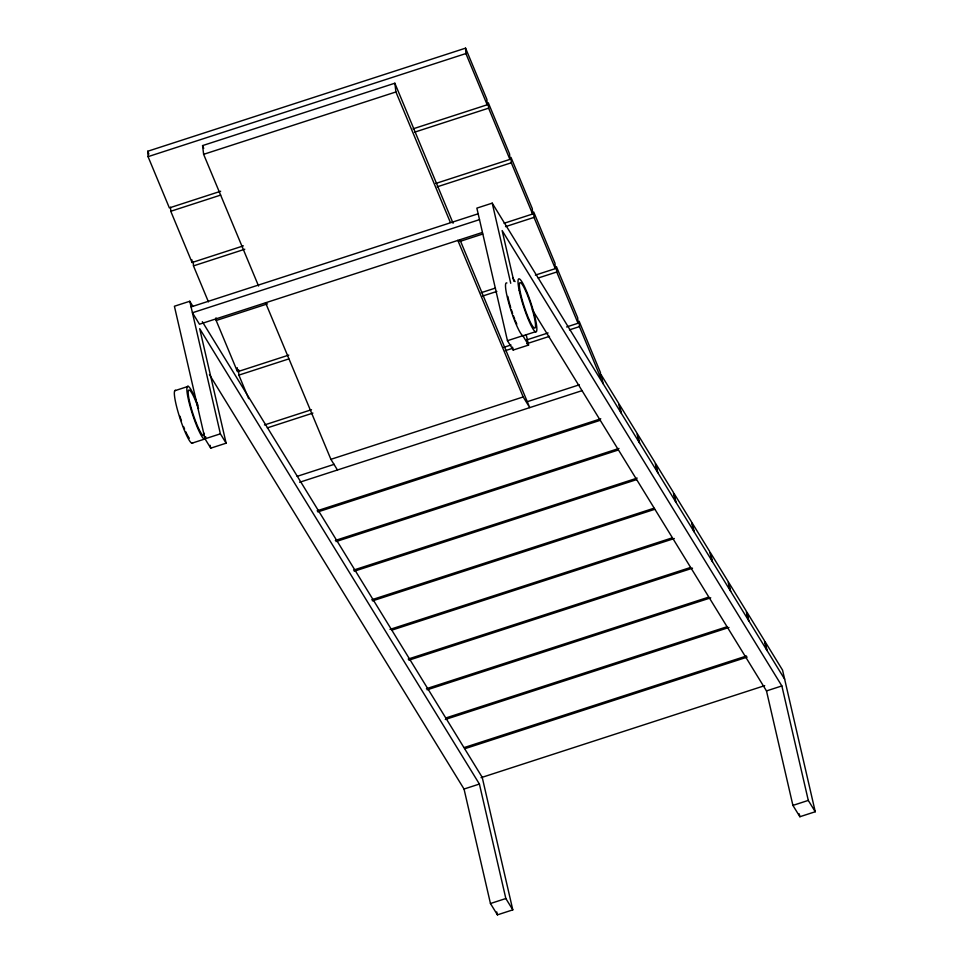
<?xml version="1.0" encoding="UTF-8"?>
<svg xmlns="http://www.w3.org/2000/svg" width="963" height="963" viewBox="0 0 963 963"><rect width="100%" height="100%" fill="white"/><g stroke="black" fill="none" stroke-linecap="round" stroke-linejoin="round"><path stroke-width="1.44" d="M220.671 191.252L169.368 207.9L148.061 156.656L147.748 151.251L465.574 48.15L486.881 99.394L487.194 104.786L413.079 128.837M148.061 156.656L465.899 53.555L465.574 48.15M258.578 286.035L203.626 154.333L202.567 145.594L394.854 83.215L453.067 223.235M203.626 154.333L395.913 91.954L394.854 83.215M243.374 245.866L192.07 262.514L170.764 211.27L220.647 195.092M414.487 132.208L488.602 108.169L488.289 102.764L509.596 154.008L509.909 159.401L435.794 183.452M208.441 301.888L193.479 265.884L244.783 249.236M437.19 186.822L511.305 162.783L510.992 157.378L532.298 208.622L532.611 214.015L504.106 223.272M192.913 306.366L189.771 301.263L174.399 306.246L204.999 438.815L210.741 448.168L226.124 443.185L199.69 328.696L479.405 784.051L505.84 898.527L512.798 909.866L497.426 914.85L490.456 903.523L464.034 789.034L209.453 374.619M784.652 679.18L492.225 203.145L476.854 208.128L507.453 340.697L513.195 350.051L528.579 345.067L526.231 334.919M191.083 306.908L478.154 213.786M479.502 219.636L192.431 312.758L199.473 324.23L482.27 232.492M288.792 355.094L237.488 371.742L216.181 320.498L267.497 303.851M459.905 241.436L482.704 234.045M505.515 226.642L534.02 217.397L533.707 211.992L555.001 263.236L555.314 268.641L535.368 275.105M174.736 390.749L188.242 386.356M481.211 292.68L495.464 288.057M248.683 398.658L238.884 375.113L288.768 358.934M482.607 296.05L496.86 291.428M538.197 278.018L556.722 272.011L556.409 266.607L577.716 317.85L578.029 323.255L566.629 326.951M204.999 438.815L220.383 433.832L226.124 443.185M507.453 340.697L522.837 335.714L528.579 345.067M191.781 443.245L205.288 438.851M522.945 335.822L536.451 331.416M264.464 424.972L311.506 409.708M503.914 347.294L511.04 344.983M526.713 339.891L548.091 332.957M267.293 427.885L312.903 413.091M505.322 350.664L512.448 348.353M526.701 343.731L549.5 336.34M569.458 329.864L579.425 326.626L579.112 321.221L600.418 372.464L600.731 377.869L579.425 326.626M265.523 302.671L330.899 459.327L523.186 396.949L529.734 407.614L459.989 239.871M297.158 476.348L334.209 464.322M526.617 401.908L579.353 384.803M299.613 482.27L581.821 390.725M317.14 510.799L600.768 418.797M317.826 511.919L600.033 420.374M335.353 540.448L618.98 448.445M336.039 541.567L618.246 450.022M353.565 570.096L637.193 478.093M354.252 571.215L636.459 479.67M371.778 599.756L653.985 508.211M372.464 600.876L654.671 509.331M389.991 629.405L672.198 537.86M392.11 630.055L674.317 538.51M408.216 659.053L690.411 567.508M408.902 660.173L692.529 568.17M426.428 688.701L708.624 597.156M427.115 689.821L710.742 597.818M446.062 717.892L726.836 626.805M445.327 719.469L728.955 627.467M464.274 747.541L746.481 655.996M464.96 748.66L747.168 657.115M481.067 777.659L764.694 685.644M464.034 789.034L479.405 784.051M766.488 690.928L781.86 685.933L808.294 800.409L815.252 811.749L799.88 816.732L792.91 805.405L766.488 690.928L532.346 309.761M490.456 903.523L505.84 898.527M792.91 805.405L808.294 800.409M781.86 685.933L502.144 230.578L513.857 281.304M512.701 277.777L515.061 281.617M330.899 459.327L337.447 469.992M202.326 321.69L482.198 777.285L512.798 909.866M395.913 91.954L450.299 222.272M457.81 240.293L523.186 396.949M465.899 53.555L487.194 104.786M488.602 108.169L509.909 159.401M511.305 162.783L532.611 214.015M534.02 217.397L555.314 268.641M556.722 272.011L578.029 323.255M202.567 145.594L203.723 148.362M147.748 151.251L148.892 154.02M815.252 811.749L782.558 670.128L765.031 641.599L767.126 650.639M766.44 649.519L764.345 640.479L746.819 611.95L748.913 620.991M799.206 813.819L799.88 816.732M748.215 619.871L746.132 610.831L728.606 582.302L730.688 591.342M730.002 590.223L727.92 581.183L710.393 552.642L712.476 561.694M711.789 560.574L709.707 551.522L692.18 522.993L694.263 532.045M693.577 530.926L691.494 521.874L673.968 493.345L676.05 502.385M675.364 501.266L673.281 492.225L655.755 463.697L657.837 472.737M657.151 471.617L655.057 462.577L637.53 434.048L639.625 443.088M638.938 441.969L636.844 432.929L619.317 404.388L621.412 413.44M620.726 412.32L618.631 403.268L601.105 374.739L603.199 383.792M492.225 203.145L510.727 283.266M512.533 347.149L513.195 350.051M496.752 911.937L497.426 914.85M189.771 301.263L220.383 433.832M210.078 445.267L210.741 448.168M238.571 369.72L238.884 375.113M237.247 367.685L237.404 370.394M216.025 317.802L216.181 320.498M193.238 261.84L193.479 265.884M191.914 259.805L192.07 262.514M170.535 207.226L170.764 211.27M523.944 335.473A27.831 4.033 72 0 1 511.1 310.7A27.831 4.033 72 0 1 506.899 282.99M516.806 324.122A23.906 3.467 72 0 1 515.241 320.45M514.711 319.126A23.906 3.467 72 0 1 513.448 315.792M512.629 313.469A23.906 3.467 72 0 1 511.449 309.917M510.703 307.534A23.906 3.467 72 0 1 509.355 302.851M509.066 301.72A23.906 3.467 72 0 1 507.826 296.435M205.673 436.733A27.831 4.033 72 0 1 196.019 424.093A27.831 4.033 72 0 1 186.858 388.811A27.831 4.033 72 0 1 196.512 401.451M197.006 402.703A27.831 4.033 72 0 1 197.981 405.339M204.349 433.362A23.906 3.467 72 0 1 195.357 420.675A23.906 3.467 72 0 1 188.351 390.809A23.906 3.467 72 0 1 198.559 408.697M192.781 442.908A27.831 4.033 72 0 1 179.937 418.123A27.831 4.033 72 0 1 175.735 390.412M189.326 438.261A23.906 3.467 72 0 1 185.654 431.556M184.607 429.161A23.906 3.467 72 0 1 183.548 426.561M181.465 420.903A23.906 3.467 72 0 1 179.9 416.148M519.165 290.248A27.831 4.033 72 0 0 535.452 331.754A27.831 4.033 72 0 0 527.676 294.016A27.831 4.033 72 0 0 519.165 290.248M520.333 292.379A23.906 3.467 72 0 0 534.321 328.034A23.906 3.467 72 0 0 527.64 295.617A23.906 3.467 72 0 0 520.333 292.379"/></g></svg>
